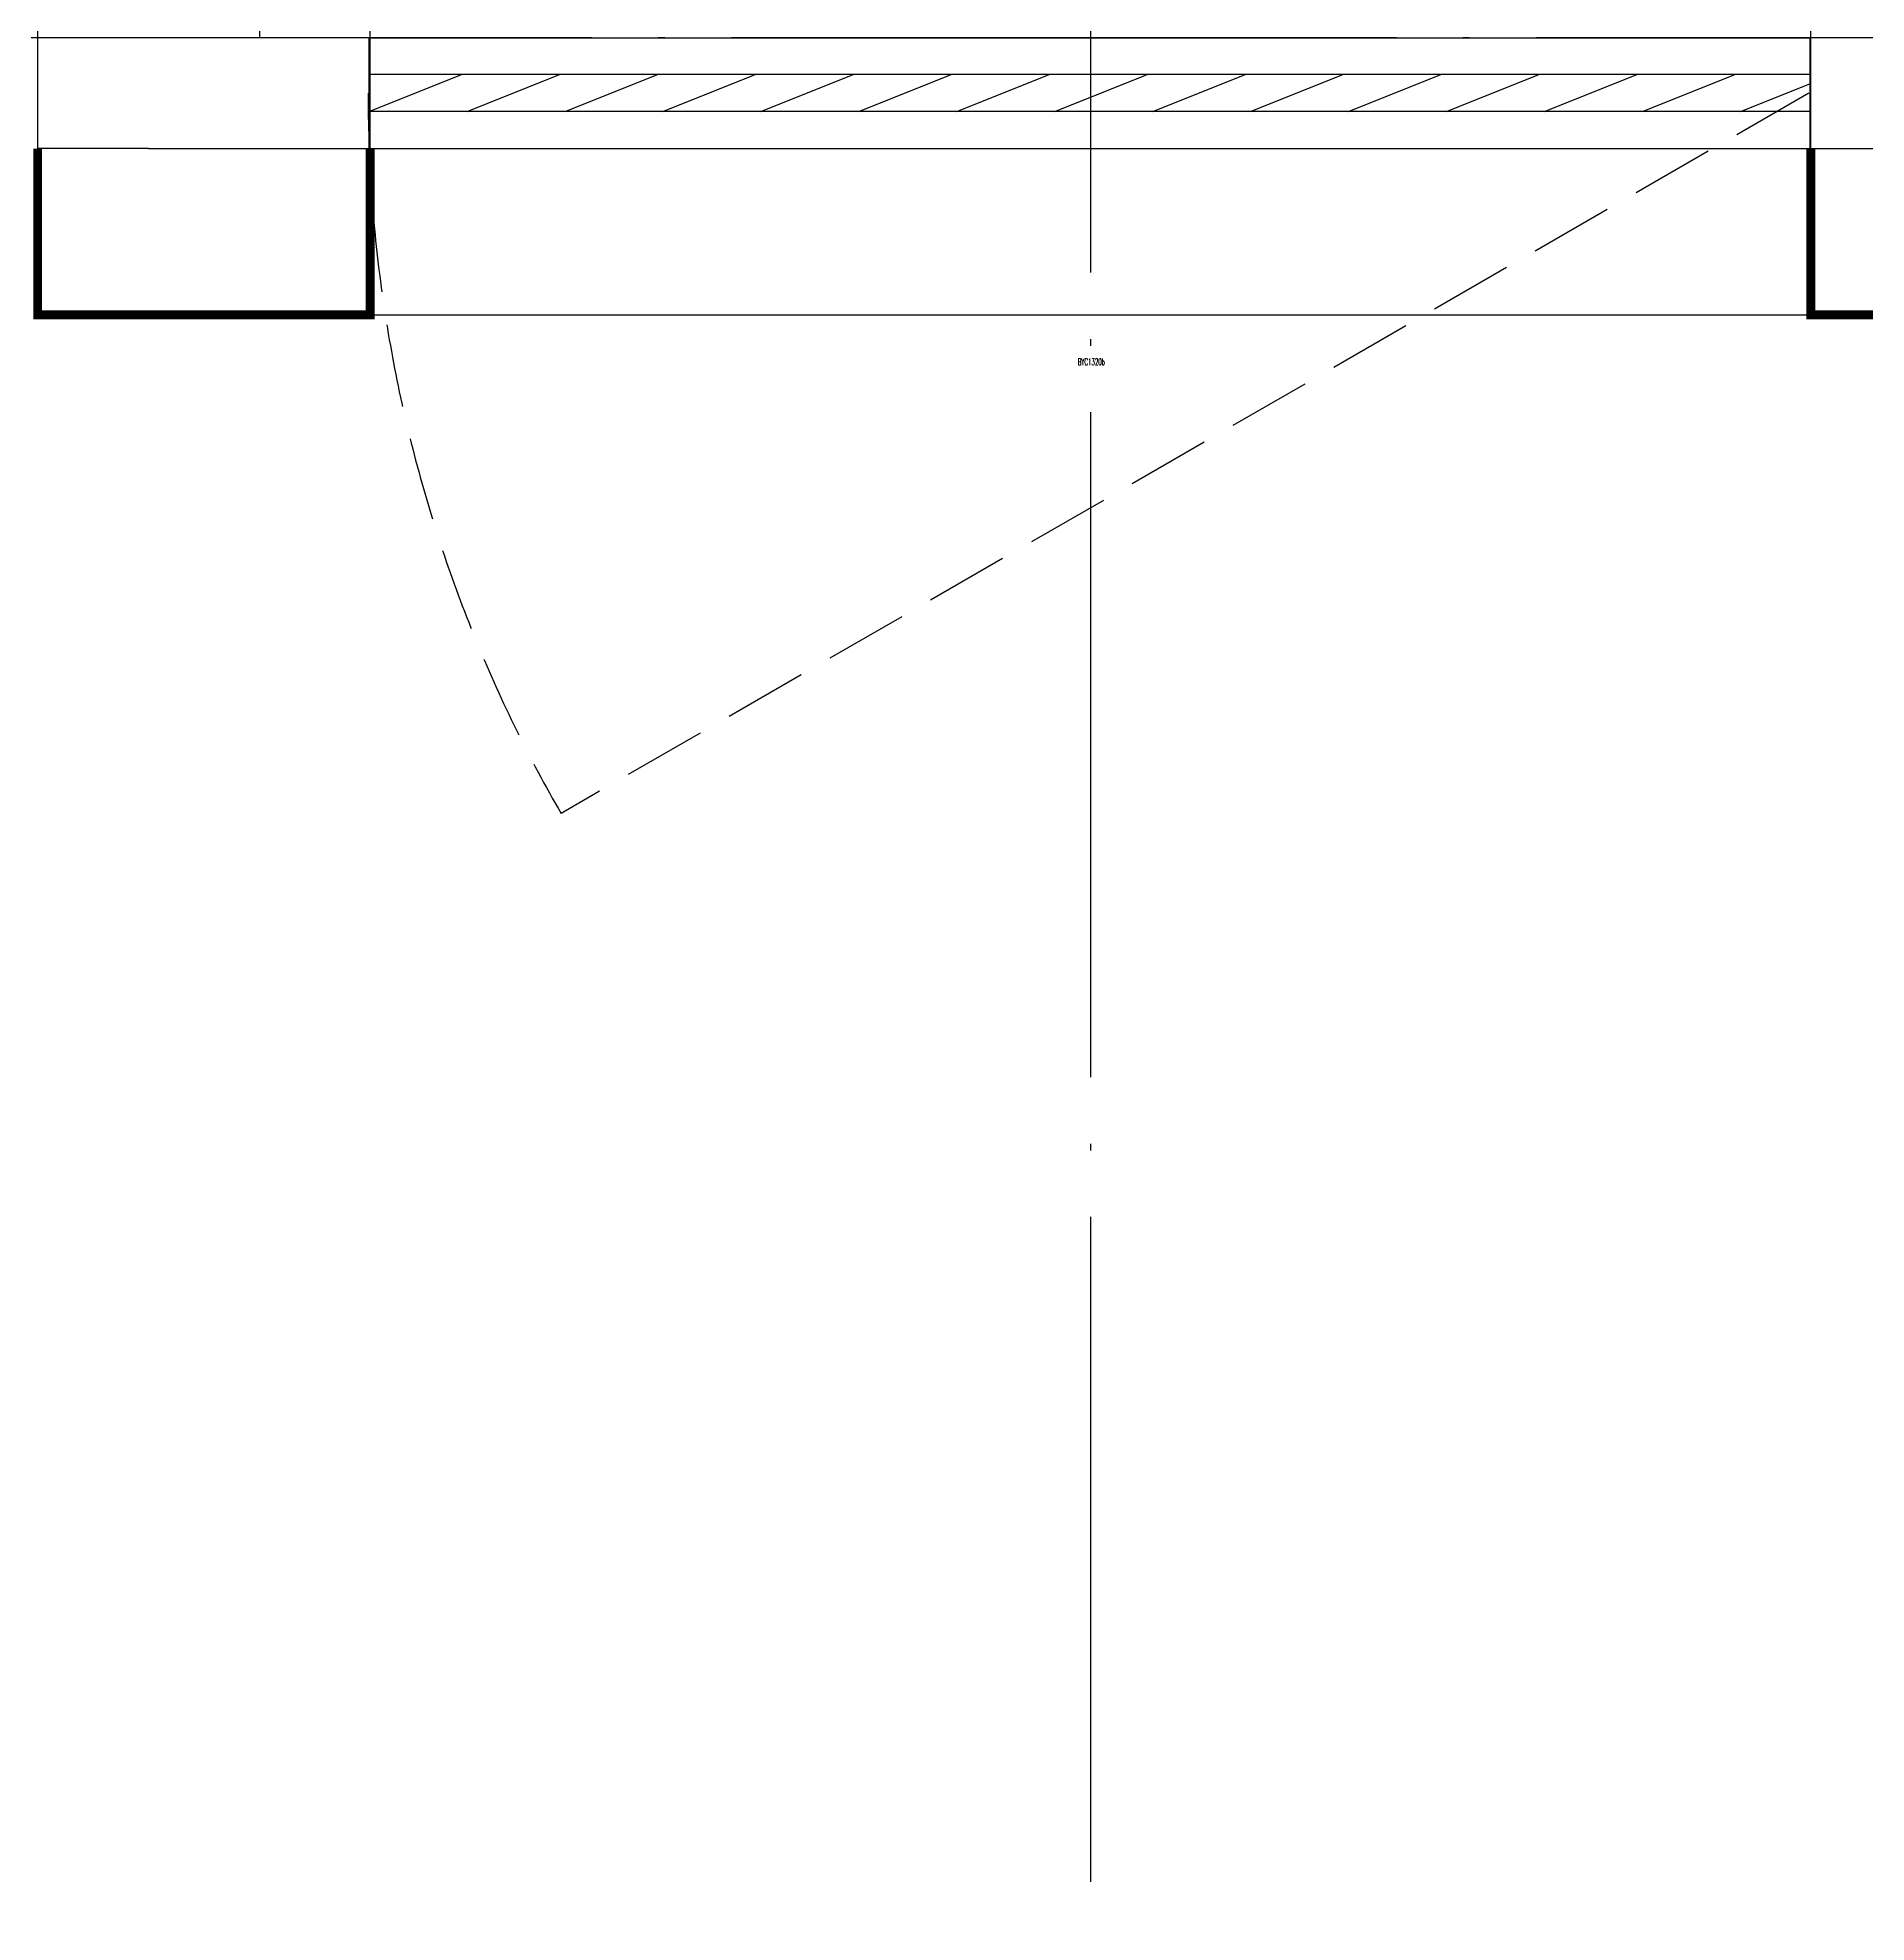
# Model space of a CAD drawing. Extents: x 27938 to 1507990, y 110129 to 923079.
# Drawn here: x 861267 to 862917, y 593748 to 595449 of the extents above; entities that cross this region are included whole.
import ezdxf

# ---------------------------------------------------------------- set-up
doc = ezdxf.new("R2010")
doc.units = 0
doc.header["$LTSCALE"] = 1000
doc.header["$MEASUREMENT"] = 0
doc.linetypes.add('DASH', pattern=[0.35, 0.25, -0.1])
doc.linetypes.add('DOTE', pattern=[2.42, 2, -0.2, 0.02, -0.2])
for name, color, linetype in [('DOTE', 1, 'Continuous'), ('WALL', 9, 'Continuous'), ('WINDOW', 4, 'Continuous'), ('WINDOW_TEXT', 7, 'Continuous'), ('看线', 251, 'Continuous')]:
    doc.layers.add(name, color=color, linetype=linetype)
doc.styles.add('_TCH_WINDOW', font='SIMPLEX.shx', dxfattribs={"width": 0.7, "height": 3.5, "bigfont": 'GBCBIG.shx'})

# ---------------------------------------------------------------- blocks, each defined once
blk = doc.blocks.new('$WINLIB2D$00000039')
at = {"color": 0}
for points in [[(-0.5, 0.5), (-0.5, -0.5)], [(0.5, 0.5), (-0.5, 0.5)], [(0.5, -0.5), (0.5, 0.5)], [(-0.5, 0.1667), (0.5, 0.1667)], [(-0.3839, -0.1667), (-0.448, 0.1667)], [(-0.3159, -0.1667), (-0.38, 0.1667)], [(-0.2479, -0.1667), (-0.312, 0.1667)], [(-0.1799, -0.1667), (-0.244, 0.1667)], [(-0.1119, -0.1667), (-0.176, 0.1667)], [(-0.0439, -0.1667), (-0.108, 0.1667)], [(0.0241, -0.1667), (-0.04, 0.1667)], [(0.0921, -0.1667), (0.028, 0.1667)], [(0.16, -0.1667), (0.0959, 0.1667)], [(0.228, -0.1667), (0.1639, 0.1667)], [(0.296, -0.1667), (0.2319, 0.1667)], [(0.364, -0.1667), (0.2999, 0.1667)], [(0.432, -0.1667), (0.3679, 0.1667)], [(0.5, -0.1667), (0.4359, 0.1667)], [(-0.4519, -0.1667), (-0.5, 0.0836)], [(-0.5, -0.1667), (0.5, -0.1667)], [(0.5, -0.5), (-0.5, -0.5)]]:
    blk.add_lwpolyline(points, dxfattribs=at)

msp = doc.modelspace()

# ---------------------------------------------------------------- linework, layer by layer
at = {"color": 8, "const_width": 8}
for points in [[(861266.6, 595348.8), (861266.6, 595198.8), (861566.6, 595198.8), (861566.6, 595348.8)], [(862866.6, 595348.8), (862866.6, 595198.8), (863166.6, 595198.8), (863166.6, 595348.8)]]:
    msp.add_lwpolyline(points, dxfattribs=at)
at = {"layer": 'DOTE', "color": 169, "linetype": 'DOTE', "ltscale": 0.3}
for p, q in [((862216.8, 604548.8), (862216.6, 593448.8)), ((861466.6, 596048.8), (861466.6, 595448.8)), ((879916.6, 595448.8), (825916.6, 595448.8))]:
    msp.add_line(p, q, dxfattribs=at)
at = {"layer": 'WALL', "color": 8}
for p, q in [((861566.6, 595448.8), (861566.6, 595948.8)), ((862866.6, 595348.8), (862866.6, 595948.8)), ((861266.6, 595348.8), (861266.6, 595548.8)), ((861566.6, 595348.8), (861566.6, 595448.8)), ((861366.6, 595348.8), (861266.6, 595348.8)), ((861366.6, 595348.8), (861366.6, 595348.8)), ((861366.6, 595348.8), (861566.6, 595348.8)), ((862866.6, 595348.8), (863166.6, 595348.8))]:
    msp.add_line(p, q, dxfattribs=at)
at = {"layer": 'WINDOW', "color": 8, "linetype": 'DASH', "ltscale": 0.3}
msp.add_lwpolyline([(862864.7, 595398.8), (861738.8, 594748.8, -0.131652), (861564.7, 595398.8)], format="xyb", dxfattribs=at)
at = {"layer": '看线', "color": 8, "ltscale": 0.5}
msp.add_lwpolyline([(861566.6, 595198.8), (862866.6, 595198.8)], dxfattribs=at)

# ---------------------------------------------------------------- block references
at = {"layer": 'WINDOW', "color": 8}
ref = msp.add_blockref('$WINLIB2D$00000039', (862215.6, 595398.8), dxfattribs=dict(at, xscale=1299.999999983003, yscale=-100, zscale=1299.999999983003, rotation=180))
ref.add_attrib('A', 'BYC1320b', (862205.1, 595153.3), dxfattribs={"layer": 'WINDOW_TEXT', "color": 8, "ltscale": 0.5, "height": 5.95, "style": '_TCH_WINDOW', "width": 0.494118})

doc.saveas('drawing.dxf')
